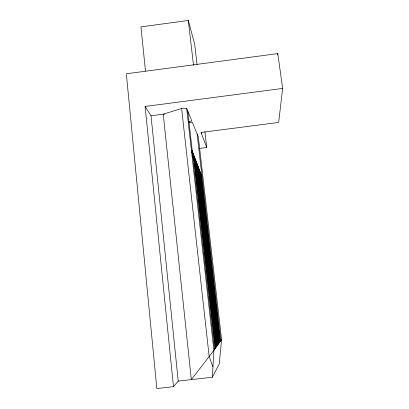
<?xml version="1.0" encoding="UTF-8"?>
<svg xmlns="http://www.w3.org/2000/svg" width="409" height="409" viewBox="0 0 409 409"><rect width="100%" height="100%" fill="white"/><g stroke="black" fill="none" stroke-linecap="round" stroke-linejoin="round"><path stroke-width="0.61" d="M212.378 377.216L213.897 350.375L186.688 108.451L181.622 108.477L163.232 114.172L151.013 115.767L145.113 106.468L282.655 88.421L277.798 53.594L126.345 73.784L156.826 388.55L173.462 386.658L178.222 381.106L212.378 377.216L219.244 363.954L221.576 339.577L198.324 136.949L192.312 122.225L188.687 122.695M277.701 54.857L277.798 53.594M282.655 88.421L278.657 122.439L201.008 132.47L206.749 147.526L199.234 148.493M221.576 339.577L213.897 350.375L191.34 379.613L163.232 114.172M197.041 64.499L194.669 44.218L188.319 20.45L140.972 26.892L145.481 71.115M163.242 114.316L164.474 114.157M188.794 121.458L191.836 121.059L186.688 108.451M219.592 340.82L220.794 340.677L197.128 134.024M218.754 341.965L219.981 341.822L200.793 173.902L192.005 150.768M216.09 345.712L217.317 345.569L197.01 166.637L192.491 154.725M215.088 347.077L216.346 346.934L195.64 164.004L192.941 156.898M214.117 348.504L215.328 348.361L194.203 161.248L192.378 154.505M194.203 161.248L194.689 162.179L215.671 347.88M195.64 164.004L196.1 164.893L216.673 346.474M197.01 166.637L197.455 167.491L217.629 345.13M192.486 153.779L198.748 169.975L218.544 343.846M192.112 151.903L199.991 172.363L219.418 342.614M200.793 173.902L201.182 174.653L220.257 341.438M192.005 150.486L201.182 174.653M192.118 151.627L199.991 172.363M191.959 152.097L198.748 169.975M192.516 154.474L197.455 167.491M192.936 156.555L196.1 164.893M212.838 366.704L209.178 356.525L181.622 108.477M192.02 152.312L194.689 162.179M204.899 131.683L206.749 147.526M201.243 132.214L201.386 133.472M188.319 20.45L193.508 65.348M199.582 171.581L219.132 343.018M198.324 169.162L218.242 344.266M187.777 111.115L214.623 349.352M151.013 115.767L178.222 381.106M145.113 106.468L173.462 386.658"/></g></svg>
